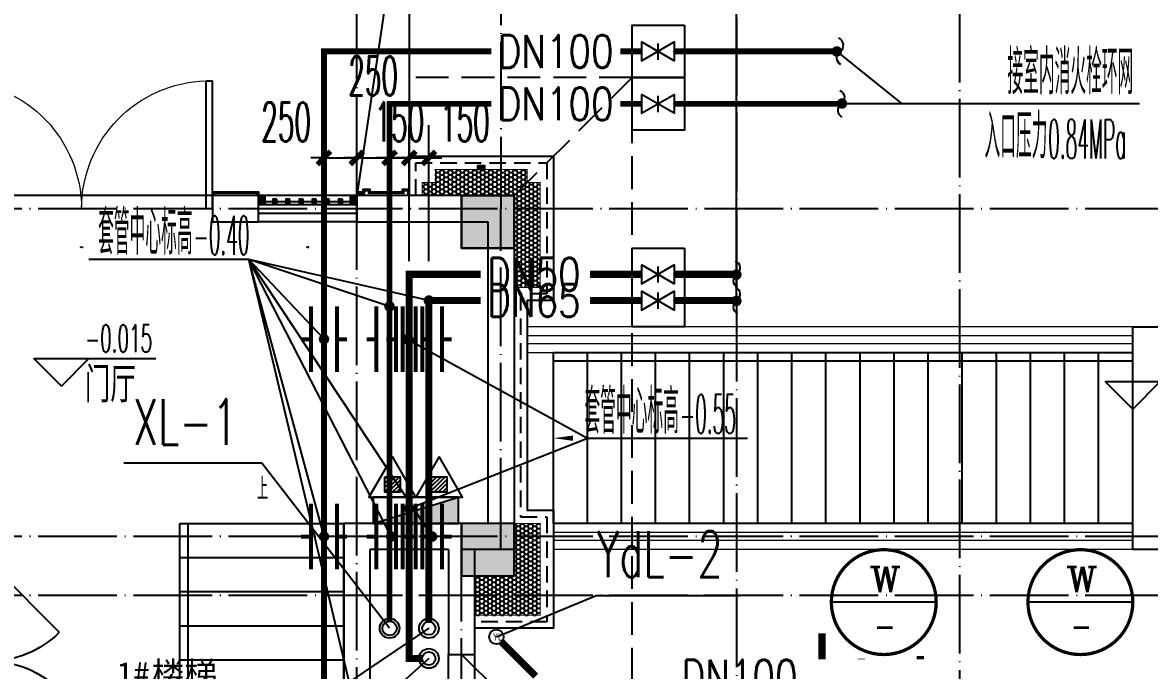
# Model space of a CAD drawing. Extents: x 27938 to 1507990, y 110129 to 923079.
# Drawn here: x 839267 to 847864, y 684636 to 689577 of the extents above; entities that cross this region are included whole.
import ezdxf
from ezdxf.enums import TextEntityAlignment as Align

# ---------------------------------------------------------------- set-up
doc = ezdxf.new("R2010")
doc.units = 0
doc.header["$LTSCALE"] = 1000
doc.header["$MEASUREMENT"] = 0
for name, pattern in [('#P_--_20B1_001_t3$0$DASH', [0.35, 0.25, -0.1]), ('DASH', [0.35, 0.25, -0.1]), ('DOTE', [2.42, 2, -0.2, 0.02, -0.2]), ('HIDDEN', [0.375, 0.25, -0.125])]:
    doc.linetypes.add(name, pattern=pattern)
for name, color, linetype in [('A-EQPM-MECH', 191, 'Continuous'), ('DIM_ELEV', 3, 'Continuous'), ('DIM_SYMB', 3, 'Continuous'), ('DIM_不分区消火栓', 1, 'Continuous'), ('DIM_不分区给水', 3, 'Continuous'), ('DIM_污水', 2, 'Continuous'), ('DIM_给水', 3, 'Continuous'), ('DIM_雨水', 4, 'Continuous'), ('DOTE', 1, 'Continuous'), ('EQUIP_不分区消火栓', 7, 'Continuous'), ('EQUIP_消火栓', 7, 'Continuous'), ('EQUIP_消防', 7, 'Continuous'), ('EQUIP_给水', 7, 'Continuous'), ('PIPE-不分区消火栓', 1, 'TG_X'), ('PIPE-污水', 2, 'W'), ('PIPE-给水', 3, 'J1'), ('PIPE-给水中', 72, 'J2'), ('PIPE-雨水', 4, 'TG_Y'), ('PIPE-餐饮排水', 41, 'P'), ('PUB_HATCH', 8, 'Continuous'), ('PUB_TEXT', 4, 'Continuous'), ('STAIR', 2, 'Continuous'), ('TEXT_不分区消火栓', 7, 'Continuous'), ('TEXT_给水', 7, 'Continuous'), ('TEXT_雨水', 7, 'Continuous'), ('TWT_LEAD', 3, 'Continuous'), ('VALVE_不分区消火栓', 7, 'Continuous'), ('VALVE_给水', 7, 'Continuous'), ('VPIPE-不分区消火栓', 1, 'Continuous'), ('VPIPE-消防', 1, 'X1'), ('VPIPE-给水', 3, 'J1'), ('VPIPE-给水中', 72, 'J2'), ('VPIPE-雨水', 4, 'Y'), ('WALL', 9, 'Continuous'), ('WINDOW', 4, 'Continuous'), ('WINDOW_TEXT', 7, 'Continuous'), ('卫生间', 6, 'Continuous'), ('看线', 251, 'Continuous'), ('立面', 73, 'Continuous'), ('立面-看线', 251, 'Continuous'), ('铝合金', 144, 'Continuous')]:
    doc.layers.add(name, color=color, linetype=linetype)
doc.layers.add('平面-栏杆', color=135, linetype='Continuous', lineweight=15)
doc.layers.add('平面-看线', color=45, linetype='Continuous', lineweight=15)
doc.styles.add('_TCH_DIM', font='SIMPLEX.shx', dxfattribs={"width": 0.7, "bigfont": 'GBCBIG.shx'})
doc.styles.add('_TCH_DIM_T3', font='SIMPLEX.shx', dxfattribs={"width": 0.494118, "bigfont": 'GBCBIG.shx'})
doc.styles.add('_TCH_WINDOW', font='SIMPLEX.shx', dxfattribs={"width": 0.7, "height": 3.5, "bigfont": 'GBCBIG.shx'})
doc.styles.add('_TWT_CIRCLE', font='COMPLEX', dxfattribs={"width": 1.1, "height": 3.5, "bigfont": 'HZTXT'})
doc.styles.add('_TWT_PIPEDN', font='SIMPLEX', dxfattribs={"width": 0.8, "height": 3.5, "bigfont": 'HZTXT'})
doc.styles.add('_TWT_SERIAL', font='SIMPLEX', dxfattribs={"width": 0.8, "height": 3.5, "bigfont": 'HZTXT'})
doc.styles.get("Standard").update_dxf_attribs({"font": 'gbenor.shx', "bigfont": 'gbcbig.shx'})
doc.styles.add('TG_LINETYPE', font='SIMPLEX', dxfattribs={"width": 0.8, "height": 3, "bigfont": 'HZTXT'})
doc.styles.add('黑体', font='simhei.ttf')
doc.linetypes.add('J1', pattern='A,3,-0.2,["J1",Standard,S=0.25,R=0,X=-0.1,Y=-0.115],-0.35', length=3.55)
doc.linetypes.add('J2', pattern='A,3,-0.2,["J2",Standard,S=0.25,R=0,X=-0.1,Y=-0.115],-0.35', length=3.55)
doc.linetypes.add('P', pattern='A,3,-0.2,["P",Standard,S=0.25,R=0,X=-0.1,Y=-0.115],-0.2', length=3.4)
doc.linetypes.add('TG_X', pattern='A,2,-0.229,["X",TG_LINETYPE,S=0.1,R=0,X=-0.229,Y=-0.15],0', length=2.229)
doc.linetypes.add('TG_Y', pattern='A,2,-0.229,["Y",TG_LINETYPE,S=0.1,R=0,X=-0.229,Y=-0.15],0', length=2.229)
doc.linetypes.add('W', pattern='A,3,-0.2,["W",Standard,S=0.25,R=0,X=-0.1,Y=-0.115],-0.2', length=3.4)
doc.linetypes.add('X1', pattern='A,3,-0.2,["X1",Standard,S=0.25,R=0,X=-0.1,Y=-0.115],-0.35', length=3.55)
doc.linetypes.add('Y', pattern='A,3,-0.2,["Y",Standard,S=0.25,R=0,X=-0.1,Y=-0.115],-0.2', length=3.4)
doc.dimstyles.new('_TWT_ARCH&&100', dxfattribs={"dimtxt": 297.5, "dimasz": 100, "dimexe": 250, "dimexo": 300, "dimgap": 126.25, "dimtad": 1, "dimdec": 0, "dimzin": 0, "dimdsep": 46, "dimtxsty": '_TCH_DIM_T3', "dimblk": 'ARCHTICK', "dimcen": 0.09, "dimclrt": 7, "dimazin": 2, "dimtfac": 1, "dimtdec": 0, "dimtix": 1, "dimtmove": 2, "dimatfit": 3, "dimfxl": 1, "dimtolj": 1, "dimtzin": 0, "dimarcsym": 0})

# ---------------------------------------------------------------- blocks, each defined once
blk = doc.blocks.new('A$C148B7D8E')
at = {"layer": '卫生间', "color": 159, "linetype": 'DASH', "true_color": 0x22346e}
blk.add_line((15200, 14500), (16100, 15400), dxfattribs=at)
for points in [[(16100, 13500), (16100, 15400), (14400.2, 15400)], [(25100, 9000), (24300, 9000), (24300, 10000), (17900, 10000), (17900, 10800), (16100, 10800), (16100, 11800)]]:
    blk.add_lwpolyline(points, dxfattribs=at)
blk = doc.blocks.new('A$C1F074C3D')
at = {"layer": 'DIM_SYMB'}
blk.add_lwpolyline([(-625, 4290, 0, 0, 0), (-625, 2340, 0, 40, 0), (-625, 2490, 0, 0, 0)], format="xyseb", dxfattribs=at)
at = {"layer": 'STAIR'}
for p, q in [((-1250, 1664), (-1250, 4160)), ((-1250, 4160), (0, 4160)), ((-1190, 4160), (-1190, 1703.5)), ((0, 2496), (0, 4160)), ((-1250, 3900), (0, 3900)), ((-1250, 3640), (0, 3640)), ((-1250, 3380), (0, 3380)), ((-1250, 3120), (0, 3120)), ((-1250, 2860), (0, 2860)), ((-1250, 2600), (0, 2600)), ((0, 2496), (-566.8, 2118.7)), ((-1250, 2340), (-234.4, 2340)), ((-523.7, 1990.8), (-740.3, 2150.2)), ((-740.3, 2150.2), (-699.8, 2030.2)), ((-1250, 2080), (-716.6, 2080)), ((-644.8, 2080), (-553.8, 2080)), ((-566.8, 2118.7), (-523.7, 1990.8)), ((-699.8, 2030.2), (-1250, 1664)), ((-1250, 1820), (-1015.6, 1820))]:
    blk.add_line(p, q, dxfattribs=at)
at = {"layer": 'STAIR', "color": 246, "linetype": '#P_--_20B1_001_t3$0$DASH'}
for p, q in [((0, 2496), (-566.8, 2118.7)), ((0, 0), (0, 2496)), ((-234.4, 2340), (0, 2340)), ((-523.7, 1990.8), (-740.3, 2150.2)), ((-740.3, 2150.2), (-699.8, 2030.2)), ((-716.6, 2080), (-644.8, 2080)), ((-566.8, 2118.7), (-523.7, 1990.8)), ((-553.8, 2080), (0, 2080)), ((-699.8, 2030.2), (-1250, 1664)), ((-1015.6, 1820), (0, 1820)), ((-1250, 0), (-1250, 1664)), ((-1250, 1560), (0, 1560)), ((-1250, 1300), (0, 1300)), ((-1250, 1040), (0, 1040)), ((-1250, 780), (0, 780)), ((-1250, 520), (0, 520)), ((-1250, 260), (0, 260)), ((-1250, 0), (0, 0))]:
    blk.add_line(p, q, dxfattribs=at)
at = {"layer": 'DIM_SYMB', "color": 7, "style": '_TCH_DIM', "width": 0.7}
blk.add_text('上', height=168.8, dxfattribs=at).set_placement((-661.5, 4340.1))
blk = doc.blocks.new('$TwtSys$00000434')
for p, q in [((-0.5, 0.5), (-0.5, -0.5)), ((-0.5, -0.5), (0.5, 0.5)), ((0.5, 0.5), (-0.5, 0.5)), ((0.5, -0.5), (0.5, 0.5)), ((-0.5, -0.5), (0.5, -0.5))]:
    blk.add_line(p, q)
blk.add_solid([(0.5, -0.5), (0.5, 0.5), (-0.5, -0.5)])
blk = doc.blocks.new('$TwtSys$00000546')
h = blk.add_hatch()
h.set_pattern_fill('ANSI31', color=1, scale=200, style=0)
h.set_pattern_definition([(45, (-38543.802, -6670.83), (-17.67767, 17.67767), [])])
h.paths.add_polyline_path([(-64.9, 173.7), (64.9, 173.7), (64.9, 43.9), (-64.9, 43.9)])
at = {"color": 1}
for points in [[(0, 343.6), (-198.4, 0), (198.4, 0)], [(-64.9, 173.7), (64.9, 173.7), (64.9, 43.9), (-64.9, 43.9)]]:
    blk.add_lwpolyline(points, close=True, dxfattribs=at)
blk = doc.blocks.new('A$C028C60F5')
at = {"color": 0}
blk.add_lwpolyline([(400, 0), (0, 0), (0, -400), (400, -400)], close=True, dxfattribs=at)
at = {"layer": 'PUB_HATCH', "color": 0}
blk.add_solid([(0, -400), (400, -400), (0, 0), (400, 0)], dxfattribs=at)
blk = doc.blocks.new('A$C3EFA6995')
for p in [(9700, 100), (9700, -2400), (15900, -2400)]:
    blk.add_blockref('A$C028C60F5', p)
at = {"xscale": -1}
blk.add_blockref('A$C028C60F5', (16300, 100), dxfattribs=at)
blk = doc.blocks.new('A$C62CD4B6E')
at = {"layer": 'DIM_ELEV', "color": 8}
for p, q in [((5119.7, -1228.2), (4909.7, -1018.2)), ((4909.7, -1018.2), (5840.6, -1018.2)), ((5119.7, -1228.2), (5329.7, -1018.2))]:
    blk.add_line(p, q, dxfattribs=at)
at = {"layer": 'DIM_SYMB', "color": 8}
blk.add_lwpolyline([(5219.1, -1449.8, 0, 0, 0), (699.7, -1449.7, 0, 40, 0), (849.7, -1449.7, 0, 0, 0)], format="xyseb", dxfattribs=at)
at = {"layer": 'STAIR', "color": 8}
for p, q in [((5119.7, -799.8), (699.7, -799.8)), ((699.7, -2099.8), (699.7, -799.8)), ((699.7, -859.8), (5119.7, -859.8)), ((959.7, -2099.8), (959.7, -799.8)), ((1219.7, -2099.8), (1219.7, -799.8)), ((1479.7, -2099.8), (1479.7, -799.8)), ((1739.7, -2099.8), (1739.7, -799.8)), ((1999.7, -2099.8), (1999.7, -799.8)), ((2259.7, -2099.8), (2259.7, -799.8)), ((2519.7, -2099.8), (2519.7, -799.8)), ((2779.7, -2099.8), (2779.7, -799.8)), ((3039.7, -2099.8), (3039.7, -799.8)), ((3299.7, -2099.8), (3299.7, -799.8)), ((3559.7, -2099.8), (3559.7, -799.8)), ((3819.7, -2099.8), (3819.7, -799.8)), ((4079.7, -2099.8), (4079.7, -799.8)), ((4339.7, -2099.8), (4339.7, -799.8)), ((4599.7, -2099.8), (4599.7, -799.8)), ((4859.7, -2099.8), (4859.7, -799.8)), ((5119.7, -2099.8), (5119.7, -799.8)), ((5119.7, -2099.8), (699.7, -2099.8))]:
    blk.add_line(p, q, dxfattribs=at)
blk.add_lwpolyline([(5119.7, -599.8), (6619.7, -599.8), (6619.7, -2299.8), (5119.7, -2299.8)], close=True, dxfattribs=at)
at = {"layer": 'WALL', "color": 8}
for p, q in [((300, -2100), (0, -2100)), ((0, -2300), (0, -2100)), ((300, -2300), (300, -2100)), ((300, -2300), (0, -2300))]:
    blk.add_line(p, q, dxfattribs=at)
at = {"layer": '平面-栏杆', "color": 8}
for p, q in [((5119.7, -669.8), (500, -669.8)), ((5119.7, -729.8), (500, -729.8)), ((5119.7, -2169.8), (700, -2169.8)), ((5119.7, -2229.8), (700, -2229.8))]:
    blk.add_line(p, q, dxfattribs=at)
at = {"layer": '平面-看线', "color": 8}
for p, q in [((5119.7, -599.8), (500, -599.8)), ((5119.7, -799.8), (5119.7, -599.8)), ((5119.7, -799.8), (500, -799.8)), ((5119.7, -2099.8), (700, -2099.8)), ((5119.7, -2299.8), (5119.7, -2099.8)), ((5119.7, -2299.8), (700, -2299.8))]:
    blk.add_line(p, q, dxfattribs=at)
blk = doc.blocks.new('_ArchTick')
at = {"color": 0, "linetype": 'ByBlock', "const_width": 0.4}
blk.add_lwpolyline([(-0.5, -0.5), (0.5, 0.5)], dxfattribs=at)
blk = doc.blocks.new('*D209')
at = {"layer": 'Defpoints', "color": 0}
for p in [(842366.6, 688544.8), (842216.6, 687457.2), (842366.6, 687457.2)]:
    blk.add_point(p, dxfattribs=at)
at = {"layer": 'DIM_给水', "color": 0, "lineweight": -2}
for p, q in [((842216.6, 687757.2), (842216.6, 688794.8)), ((842366.6, 687757.2), (842366.6, 688794.8)), ((842216.6, 688544.8), (842116.6, 688544.8)), ((842216.6, 688544.8), (842366.6, 688544.8)), ((842366.6, 688544.8), (842466.6, 688544.8))]:
    blk.add_line(p, q, dxfattribs=at)
at = {"layer": 'DIM_给水', "color": 0, "lineweight": -2, "xscale": 100, "yscale": 100, "zscale": 100}
blk.add_blockref('_ArchTick', (842216.6, 688544.8), dxfattribs=at)
at = {"layer": 'DIM_给水', "color": 0, "lineweight": -2, "xscale": 100, "yscale": 100, "zscale": 100, "rotation": 180}
blk.add_blockref('_ArchTick', (842366.6, 688544.8), dxfattribs=at)
at = {"layer": 'DIM_给水', "color": 7, "insert": (842641.6, 688819.8), "char_height": 297.5, "attachment_point": 5, "style": '_TCH_DIM_T3'}
blk.add_mtext('\\A1;150', dxfattribs=at)
blk = doc.blocks.new('*D210')
at = {"layer": 'Defpoints', "color": 0}
for p in [(842216.6, 688544.8), (842066.6, 687457.2), (842216.6, 687457.2)]:
    blk.add_point(p, dxfattribs=at)
at = {"layer": 'DIM_给水', "color": 0, "lineweight": -2}
for p, q in [((842066.6, 687757.2), (842066.6, 688794.8)), ((842216.6, 687757.2), (842216.6, 688794.8)), ((842066.6, 688544.8), (841966.6, 688544.8)), ((842066.6, 688544.8), (842216.6, 688544.8)), ((842216.6, 688544.8), (842316.6, 688544.8))]:
    blk.add_line(p, q, dxfattribs=at)
at = {"layer": 'DIM_给水', "color": 0, "lineweight": -2, "xscale": 100, "yscale": 100, "zscale": 100}
blk.add_blockref('_ArchTick', (842066.6, 688544.8), dxfattribs=at)
at = {"layer": 'DIM_给水', "color": 0, "lineweight": -2, "xscale": 100, "yscale": 100, "zscale": 100, "rotation": 180}
blk.add_blockref('_ArchTick', (842216.6, 688544.8), dxfattribs=at)
at = {"layer": 'DIM_给水', "color": 7, "insert": (842141.6, 688819.8), "char_height": 297.5, "attachment_point": 5, "style": '_TCH_DIM_T3'}
blk.add_mtext('\\A1;150', dxfattribs=at)
blk = doc.blocks.new('*D211')
at = {"layer": 'Defpoints', "color": 0}
for p in [(842066.6, 688544.8), (841816.6, 687457.2), (842066.6, 687457.2)]:
    blk.add_point(p, dxfattribs=at)
at = {"layer": 'DIM_给水', "color": 0, "lineweight": -2}
for p, q in [((841816.6, 687757.2), (841816.6, 688794.8)), ((842066.6, 687757.2), (842066.6, 688794.8)), ((841816.6, 688544.8), (841716.6, 688544.8)), ((841816.6, 688544.8), (842066.6, 688544.8)), ((842066.6, 688544.8), (842166.6, 688544.8))]:
    blk.add_line(p, q, dxfattribs=at)
at = {"layer": 'DIM_给水', "color": 0, "lineweight": -2, "xscale": 100, "yscale": 100, "zscale": 100}
blk.add_blockref('_ArchTick', (841816.6, 688544.8), dxfattribs=at)
at = {"layer": 'DIM_给水', "color": 0, "lineweight": -2, "xscale": 100, "yscale": 100, "zscale": 100, "rotation": 180}
blk.add_blockref('_ArchTick', (842066.6, 688544.8), dxfattribs=at)
at = {"layer": 'DIM_给水', "color": 7, "insert": (841941.6, 689169.8), "char_height": 297.5, "attachment_point": 5, "style": '_TCH_DIM_T3'}
blk.add_mtext('\\A1;250', dxfattribs=at)
blk = doc.blocks.new('*D212')
at = {"layer": 'Defpoints', "color": 0}
for p in [(841816.6, 688544.8), (841566.6, 687457.2), (841816.6, 687457.2)]:
    blk.add_point(p, dxfattribs=at)
at = {"layer": 'DIM_给水', "color": 0, "lineweight": -2}
for p, q in [((841566.6, 687757.2), (841566.6, 688794.8)), ((841816.6, 687757.2), (841816.6, 688794.8)), ((841566.6, 688544.8), (841466.6, 688544.8)), ((841566.6, 688544.8), (841816.6, 688544.8)), ((841816.6, 688544.8), (841916.6, 688544.8))]:
    blk.add_line(p, q, dxfattribs=at)
at = {"layer": 'DIM_给水', "color": 0, "lineweight": -2, "xscale": 100, "yscale": 100, "zscale": 100}
blk.add_blockref('_ArchTick', (841566.6, 688544.8), dxfattribs=at)
at = {"layer": 'DIM_给水', "color": 0, "lineweight": -2, "xscale": 100, "yscale": 100, "zscale": 100, "rotation": 180}
blk.add_blockref('_ArchTick', (841816.6, 688544.8), dxfattribs=at)
at = {"layer": 'DIM_给水', "color": 7, "insert": (841277.6, 688819.8), "char_height": 297.5, "attachment_point": 5, "style": '_TCH_DIM_T3'}
blk.add_mtext('\\A1;250', dxfattribs=at)
blk = doc.blocks.new('$DorLib2D$00000116')
at = {"color": 0}
for p, q in [((-0.5, 0), (-0.1464, 0.3536)), ((0.5, 0), (0.1464, 0.3536))]:
    blk.add_line(p, q, dxfattribs=at)
for centre, start, end in [((-0.5, 0), 0, 45), ((0.5, 0), 135, 180)]:
    blk.add_arc(centre, 0.5, start, end, dxfattribs=at)
blk = doc.blocks.new('$WINLIB2D$00000001')
at = {"color": 0}
for points in [[(-0.5, 0.5), (-0.5, -0.5)], [(-0.5, 0.5), (0.5, 0.5)], [(0.5, -0.5), (0.5, 0.5)], [(0.5, 0.167), (-0.5, 0.167)], [(0.5, -0.167), (-0.5, -0.167)], [(-0.5, -0.5), (0.5, -0.5)]]:
    blk.add_lwpolyline(points, dxfattribs=at)
blk = doc.blocks.new('$DorLib2D$00000002')
for p, q in [((-0.5, 0), (-0.5, 0.4875)), ((-0.475, 0.4875), (-0.5, 0.4875)), ((-0.475, 0), (-0.475, 0.4875)), ((0.475, 0), (0.475, 0.4875)), ((0.475, 0.4875), (0.5, 0.4875)), ((0.5, 0), (0.5, 0.4875)), ((-0.5, 0), (-0.475, 0)), ((0.5, 0), (0.475, 0))]:
    blk.add_line(p, q)
at = {"lineweight": 13}
for centre, start, end in [((-0.4875, 0), 0, 88.5307), ((0.4875, 0), 91.4693, 180)]:
    blk.add_arc(centre, 0.4875, start, end, dxfattribs=at)
blk = doc.blocks.new('$VALVE$00000296')
for points in [[(-125, 72.2), (-125, -72.2), (125, 72.2), (125, -72.2), (-125, 72.2)], [(0, 60.2), (0, -63.6)]]:
    blk.add_lwpolyline(points)
for p in [(-125, 0), (125, 0)]:
    blk.add_point(p)
blk = doc.blocks.new('$TwtSys$00000132')
at = {"elevation": 0}
blk.add_lwpolyline([(6.9, -100.6, -0.575183), (0.2, 0, 0.604745), (-10.9, 100.6, 16.924828)], format="xyb", dxfattribs=at)
blk = doc.blocks.new('$VALVE$00000553')
at = {"const_width": 30}
for points in [[(0, 100), (0, 175)], [(0, 100), (-250, 100), (-250, 100)], [(0, 100), (250, 100), (250, 100)], [(-250, -100), (-250, -100), (0, -100)], [(250, -100), (250, -100), (0, -100)], [(0, -175), (0, -100)]]:
    blk.add_lwpolyline(points, dxfattribs=at)

msp = doc.modelspace()

# ---------------------------------------------------------------- hatches: boundary and pattern name
at = {"layer": 'PIPE-不分区消火栓'}
for points in [[(841566.6, 689357.2), (841544.1, 689357.2), (841544.1, 689379.7)], [(841566.6, 689357.2), (841566.6, 689379.7), (841544.1, 689379.7)], [(842066.6, 688957.2), (842044.1, 688957.2), (842044.1, 688979.7)], [(842066.6, 688957.2), (842066.6, 688979.7), (842044.1, 688979.7)]]:
    msp.add_hatch(color=256, dxfattribs=at).paths.add_polyline_path(points)
at = {"layer": 'PIPE-给水'}
for points in [[(842216.6, 687657.2), (842189.1, 687657.2), (842189.1, 687684.7)], [(842216.6, 687657.2), (842216.6, 687684.7), (842189.1, 687684.7)], [(842216.6, 684727.2), (842216.6, 684699.7), (842189.1, 684699.7)], [(842216.6, 684727.2), (842189.1, 684727.2), (842189.1, 684699.7)]]:
    msp.add_hatch(color=256, dxfattribs=at).paths.add_polyline_path(points)
at = {"layer": 'PIPE-给水中'}
for points in [[(842366.6, 687457.2), (842339.1, 687457.2), (842339.1, 687484.7)], [(842366.6, 687457.2), (842366.6, 687484.7), (842339.1, 687484.7)]]:
    msp.add_hatch(color=256, dxfattribs=at).paths.add_polyline_path(points)
at = {"layer": '立面'}
h = msp.add_hatch(dxfattribs=at)
h.set_pattern_fill('ANSI31', color=8, scale=2)
h.set_pattern_definition([(45, (-51633.452, -107108.3295), (-2.24506403, 2.24506403), [])])
h.paths.add_polyline_path([(842791.3, 688457.2), (842741.3, 688457.2), (842741.3, 688487.2), (842791.3, 688487.2)])
h = msp.add_hatch(dxfattribs=at)
h.set_pattern_fill('ANSI31', color=8, scale=2)
h.set_pattern_definition([(45, (-51833.452, -108177.829), (-2.24506403, 2.24506403), [])])
edge = h.paths.add_edge_path()
edge.add_line((841066.6, 688257.2), (841056.6, 688257.2))
edge.add_line((841056.6, 688257.2), (841056.6, 688277.2))
edge.add_line((841056.6, 688277.2), (840726.6, 688277.2))
edge.add_line((840726.6, 688277.2), (840726.6, 688257.3))
edge.add_line((840726.6, 688257.3), (840716.6, 688257.2))
edge.add_line((840716.6, 688257.2), (840716.6, 688287.2))
edge.add_line((840716.6, 688287.2), (841066.6, 688287.2))
edge.add_line((841066.6, 688287.2), (841066.6, 688257.2))
h = msp.add_hatch(dxfattribs=at)
h.set_pattern_fill('ANSI31', color=8, scale=2)
h.set_pattern_definition([(45, (137014.0643, -266823.3383), (-2.24506403, 2.24506403), [])])
h.paths.add_polyline_path([(841116.6, 688257.2), (841066.6, 688257.2), (841066.6, 688190.5), (841116.6, 688190.5)])
h = msp.add_hatch(dxfattribs=at)
h.set_pattern_fill('ANSI31', color=8, scale=2)
h.set_pattern_definition([(45, (136314.061, -266823.342), (-2.24506403, 2.24506403), [])])
h.paths.add_polyline_path([(841816.6, 688257.2), (841766.6, 688257.2), (841766.6, 688190.5), (841816.6, 688190.5)])
h = msp.add_hatch(dxfattribs=at)
h.set_pattern_fill('ANSI31', color=8, scale=2)
h.set_pattern_definition([(45, (136374.2968, -266823.1597), (-2.24506403, 2.24506403), [])])
h.paths.add_polyline_path([(842216.3, 688257.3), (841816.6, 688257.3), (841816.6, 688287.3), (841866.6, 688287.3), (841866.6, 688307.4), (841916.6, 688307.4), (841916.6, 688287.4), (842166.5, 688287.1), (842166.6, 688307.4), (842216.3, 688307.4)])
h.paths.add_polyline_path([(842206.3, 688257.3), (841826.6, 688257.3), (841826.6, 688277.3), (841876.6, 688277.3), (841876.6, 688297.4), (841906.6, 688297.4), (841906.6, 688277.4), (842176.4, 688277.1), (842176.5, 688297.4), (842206.3, 688297.4)])
h = msp.add_hatch(dxfattribs=at)
h.set_pattern_fill('ANSI31', color=8, scale=2)
h.set_pattern_definition([(45, (136924.0617, -266823.3472), (-2.24506403, 2.24506403), [])])
h.paths.add_polyline_path([(841206.6, 688230.2), (841176.6, 688230.2), (841176.6, 688190.5), (841206.6, 688190.5)])
h = msp.add_hatch(dxfattribs=at)
h.set_pattern_fill('ANSI31', color=8, scale=2)
h.set_pattern_definition([(45, (136824.0617, -266823.3463), (-2.24506403, 2.24506403), [])])
h.paths.add_polyline_path([(841306.6, 688230.2), (841276.6, 688230.2), (841276.6, 688190.5), (841306.6, 688190.5)])
h = msp.add_hatch(dxfattribs=at)
h.set_pattern_fill('ANSI31', color=8, scale=2)
h.set_pattern_definition([(45, (136724.0617, -266823.3454), (-2.24506403, 2.24506403), [])])
h.paths.add_polyline_path([(841406.6, 688230.2), (841376.6, 688230.2), (841376.6, 688190.5), (841406.6, 688190.5)])
h = msp.add_hatch(dxfattribs=at)
h.set_pattern_fill('ANSI31', color=8, scale=2)
h.set_pattern_definition([(45, (136624.0617, -266823.3444), (-2.24506403, 2.24506403), [])])
h.paths.add_polyline_path([(841506.6, 688230.2), (841476.6, 688230.2), (841476.6, 688190.5), (841506.6, 688190.5)])
h = msp.add_hatch(dxfattribs=at)
h.set_pattern_fill('ANSI31', color=8, scale=2)
h.set_pattern_definition([(45, (136524.0617, -266823.3435), (-2.24506403, 2.24506403), [])])
h.paths.add_polyline_path([(841606.6, 688230.2), (841576.6, 688230.2), (841576.6, 688190.5), (841606.6, 688190.5)])
h = msp.add_hatch(dxfattribs=at)
h.set_pattern_fill('ANSI31', color=8, scale=2)
h.set_pattern_definition([(45, (136424.0617, -266823.3426), (-2.24506403, 2.24506403), [])])
h.paths.add_polyline_path([(841706.6, 688230.2), (841676.6, 688230.2), (841676.6, 688190.5), (841706.6, 688190.5)])
at = {"layer": '立面-看线'}
h = msp.add_hatch(dxfattribs=at)
h.set_pattern_fill('HONEY', color=8, scale=13)
h.set_pattern_definition([(0, (407399.363, 156240.446), (30.95625, 17.872595), [20.6375, -41.275]), (120, (407399.363, 156240.446), (-30.9562463, 17.8726014), [20.6375, -41.275]), (60, (407399.363, 156240.446), (3.7e-06, 35.7451964), [-41.275, 20.6375])])
h.paths.add_polyline_path([(842416.3, 688357.2), (842416.3, 688457.2), (843116.3, 688457.2), (843116.3, 688357.2), (843216.3, 688357.2), (843216.3, 687557.2), (843016.6, 687557.2), (843016.6, 688257.2), (842317.2, 688257.2), (842317.2, 688357.2)])
h = msp.add_hatch(dxfattribs=at)
h.set_pattern_fill('HONEY', color=8, scale=13)
h.set_pattern_definition([(0, (407300, 152740.447), (30.95625, 17.872595), [20.6375, -41.275]), (120, (407300, 152740.447), (-30.9562463, 17.8726014), [20.6375, -41.275]), (60, (407300, 152740.447), (3.7e-06, 35.7451964), [-41.275, 20.6375])])
h.paths.add_polyline_path([(842716.6, 685357.2), (843016.6, 685357.2), (843016.6, 685757.2), (843216, 685757.2), (843216, 685057.2), (842716.6, 685057.2)])

# ---------------------------------------------------------------- linework, layer by layer
at = {"ltscale": 0.5}
for points in [[(844316.6, 689557.2), (844316.6, 689157.2), (843916.6, 689157.2), (843916.6, 689557.2)], [(844316.6, 689157.2), (844316.6, 688757.2), (843916.6, 688757.2), (843916.6, 689157.2)], [(844316.6, 687857.2), (844316.6, 687257.2), (843916.6, 687257.2), (843916.6, 687857.2)]]:
    msp.add_lwpolyline(points, close=True, dxfattribs=at)
at = {"color": 8, "const_width": 8}
for points in [[(843016.6, 687557.2), (843216.3, 687557.2), (843216.3, 688357.2), (843116.3, 688357.2), (843116.3, 688457.2), (842826.3, 688457.2), (842826.3, 688457.2), (842706.3, 688457.2), (842706.3, 688457.2), (842416.3, 688457.2), (842416.3, 688357.2), (842316.3, 688357.2), (842316.3, 688257.2)], [(843016.6, 685757.2), (843216.6, 685757.2), (843216.6, 685057.2), (842716.6, 685057.2)]]:
    msp.add_lwpolyline(points, dxfattribs=at)
at = {"layer": 'A-EQPM-MECH', "color": 8}
for points in [[(837216.8, 688257.2), (837216.8, 690957.2), (842216.8, 690957.2), (842216.8, 688257.2)], [(842216.6, 690957.2), (841816.6, 688257.2)]]:
    msp.add_lwpolyline(points, dxfattribs=at)
at = {"layer": 'DIM_ELEV', "color": 8}
for p, q in [((839563.2, 686804.9), (839353.2, 687014.9)), ((839353.2, 687014.9), (840284.1, 687014.9)), ((839563.2, 686804.9), (839773.2, 687014.9))]:
    msp.add_line(p, q, dxfattribs=at)
at = {"layer": 'DIM_不分区消火栓'}
for p, q in [((841091.6, 686215.8), (840039, 686215.8)), ((842066.6, 684957.2), (841091.6, 686215.8))]:
    msp.add_line(p, q, dxfattribs=at)
at = {"layer": 'DIM_不分区给水'}
for p, q in [((844712.6, 687654), (844712.6, 690350.3)), ((844712.6, 687454), (844712.6, 689928.1)), ((845478.3, 689357.2), (845972.2, 688960.2)), ((845518.3, 688960.2), (845972.2, 688960.2)), ((845972.2, 688960.2), (847788.6, 688960.2))]:
    msp.add_line(p, q, dxfattribs=at)
at = {"layer": 'DIM_不分区给水', "const_width": 40}
for points in [[(845462.7, 689369.7, 1), (845493.9, 689344.6, 1)], [(845498.3, 688960.2, 1), (845538.3, 688960.2, 1)], [(844712.6, 687634, 1), (844712.6, 687674, 1)], [(844712.6, 687434, 1), (844712.6, 687474, 1)]]:
    msp.add_lwpolyline(points, format="xyb", close=True, dxfattribs=at)
at = {"layer": 'DIM_污水'}
for p, q in [((846237.3, 685157.2), (845437.3, 685157.2)), ((847737.3, 685157.2), (846937.3, 685157.2))]:
    msp.add_line(p, q, dxfattribs=at)
at = {"layer": 'DIM_污水', "const_width": 25}
for points in [[(846237.3, 685157.2, 1), (845437.3, 685157.2, 1)], [(847737.3, 685157.2, 1), (846937.3, 685157.2, 1)]]:
    msp.add_lwpolyline(points, format="xyb", close=True, dxfattribs=at)
at = {"layer": 'DIM_给水'}
for p, q in [((842366.6, 684957.2), (840466.6, 683677.2)), ((842366.6, 684727.2), (840466.6, 683023.4))]:
    msp.add_line(p, q, dxfattribs=at)
at = {"layer": 'DIM_雨水'}
for p, q in [((842881.6, 684892.2), (843642, 685207.2)), ((843642, 685207.2), (844741.9, 685207.2))]:
    msp.add_line(p, q, dxfattribs=at)
at = {"layer": 'DOTE', "color": 169, "linetype": 'DOTE', "ltscale": 0.3}
for p, q in [((841816.6, 681157.4), (841816.6, 690157.2)), ((842916.6, 690157.2), (842916.6, 688157.2)), ((844716.6, 681757.2), (844716.6, 690157.2)), ((846416.6, 678957.2), (846416.6, 690157.2)), ((879916.6, 688157.2), (825916.6, 688157.2)), ((842916.6, 685657.2), (842916.6, 688157.2)), ((879916.6, 685657.2), (825916.6, 685657.2)), ((842616.6, 683557.2), (842616.6, 685657.2)), ((879916.6, 685207.2), (825916.6, 685207.2))]:
    msp.add_line(p, q, dxfattribs=at)
at = {"layer": 'PIPE-不分区消火栓', "ltscale": 0.5, "const_width": 45}
for points in [[(841566.6, 684307.2), (841566.6, 689357.2)], [(841566.6, 689357.2), (842842.4, 689357.2)], [(843828.1, 689357.2), (843988.2, 689357.2)], [(844238.2, 689357.2), (845503.8, 689357.2)], [(842066.6, 688957.2), (842842.4, 688957.2)], [(843828.1, 688957.2), (843988.2, 688957.2)], [(844238.2, 688957.2), (845513.9, 688957.2)]]:
    msp.add_lwpolyline(points, dxfattribs=at)
at = {"layer": 'PIPE-不分区消火栓', "const_width": 45}
msp.add_lwpolyline([(842066.6, 685012.2), (842066.6, 688957.2)], dxfattribs=at)
at = {"layer": 'PIPE-污水', "ltscale": 0.5, "const_width": 55}
msp.add_lwpolyline([(846115.5, 684719.7), (846115.5, 684745)], dxfattribs=at)
at = {"layer": 'PIPE-给水', "ltscale": 0.5, "const_width": 55}
for points in [[(842216.6, 684727.2), (842216.6, 687657.2)], [(842216.6, 687657.2), (842762.7, 687657.2)], [(843596.1, 687657.2), (843988.2, 687657.2)], [(844238.2, 687657.2), (844716.6, 687657.2)], [(842316.6, 684727.2), (842216.6, 684727.2)]]:
    msp.add_lwpolyline(points, dxfattribs=at)
at = {"layer": 'PIPE-给水中', "ltscale": 0.5, "const_width": 55}
for points in [[(842366.6, 685007.2), (842366.6, 687457.2)], [(842366.6, 687457.2), (842762.7, 687457.2)], [(843596.1, 687457.2), (843988.2, 687457.2)], [(844238.2, 687457.2), (844716.6, 687457.2)]]:
    msp.add_lwpolyline(points, dxfattribs=at)
at = {"layer": 'PIPE-雨水', "ltscale": 0.5, "const_width": 55}
msp.add_lwpolyline([(843181.6, 684592.2), (842920.5, 684853.3)], dxfattribs=at)
at = {"layer": 'PIPE-餐饮排水', "ltscale": 0.5, "const_width": 55}
for points in [[(845366.6, 684719.7), (845366.6, 684920.2)], [(845666.6, 684719.7), (845666.6, 684726.7)]]:
    msp.add_lwpolyline(points, dxfattribs=at)
at = {"layer": 'TWT_LEAD'}
for p, q in [((840994, 687771.4), (839773.2, 687771.4)), ((842066.6, 687412), (840994, 687771.4)), ((842079.1, 685657.2), (840994, 687771.4)), ((842366.6, 687457.2), (840994, 687771.4)), ((842391.6, 685657.2), (840994, 687771.4)), ((841566.6, 687162), (840994, 687771.4)), ((841566.6, 685657.2), (840994, 687771.4)), ((841816.6, 684307.2), (840994, 687771.4)), ((842204.1, 687162), (843576.3, 686407.4)), ((842216.6, 685871.5), (843576.3, 686407.4)), ((843576.3, 686407.4), (844797.2, 686407.4))]:
    msp.add_line(p, q, dxfattribs=at)
at = {"layer": 'TWT_LEAD', "const_width": 40}
for points in [[(842386.1, 687452.7, 1), (842347.1, 687461.6, 1)], [(842085.5, 687405.6, 1), (842047.6, 687418.4, 1)], [(841580.3, 687147.4, 1), (841552.9, 687176.6, 1)], [(842186.6, 687171.6, 1), (842221.6, 687152.4, 1)], [(842198, 685864.1, 1), (842235.2, 685878.8, 1)], [(841571.8, 685637.9, 1), (841561.3, 685676.5, 1)], [(842088.2, 685639.4, 1), (842069.9, 685675, 1)], [(842402.6, 685640.5, 1), (842380.5, 685673.9, 1)]]:
    msp.add_lwpolyline(points, format="xyb", close=True, dxfattribs=at)
at = {"layer": 'VPIPE-不分区消火栓'}
msp.add_circle((842066.6, 684957.2), 55, dxfattribs=at)
at = {"layer": 'VPIPE-消防', "color": 8, "linetype": 'Continuous'}
msp.add_circle((842066.6, 684957.2), 75, dxfattribs=at)
at = {"layer": 'VPIPE-给水', "color": 8, "linetype": 'Continuous'}
for centre in [(842366.6, 684957.2), (842366.6, 684727.2)]:
    msp.add_circle(centre, 75, dxfattribs=at)
at = {"layer": 'VPIPE-给水'}
msp.add_circle((842366.6, 684727.2), 50, dxfattribs=at)
at = {"layer": 'VPIPE-给水中'}
msp.add_circle((842366.6, 684957.2), 50, dxfattribs=at)
at = {"layer": 'VPIPE-雨水', "color": 8}
msp.add_circle((842881.6, 684892.2), 55, dxfattribs=at)
at = {"layer": 'VPIPE-雨水'}
msp.add_circle((842881.6, 684892.2), 55, dxfattribs=at)
at = {"layer": 'WALL', "color": 8}
for p, q in [((841066.6, 688257.2), (840716.6, 688257.2)), ((840716.6, 688257.2), (840716.6, 688057.2)), ((841066.6, 688057.2), (841066.6, 688257.2)), ((843016.6, 688257.2), (841816.6, 688257.2)), ((841816.6, 688257.2), (841816.6, 688057.2)), ((843016.6, 688257.2), (843016.6, 685557.2)), ((840716.6, 688057.2), (841066.6, 688057.2)), ((841816.6, 688057.2), (842816.6, 688057.2)), ((842816.6, 688057.2), (842816.6, 685757.2)), ((841716.6, 685757.2), (841716.6, 683557.2)), ((842616.6, 685757.2), (841716.6, 685757.2)), ((842816.6, 685757.2), (842616.6, 685757.2)), ((841916.6, 685557.2), (841916.6, 683657.2)), ((842516.6, 685557.2), (841916.6, 685557.2)), ((842516.6, 685557.2), (842516.6, 684757.2)), ((842716.6, 684757.2), (842716.6, 685557.2)), ((843016.6, 685557.2), (842716.6, 685557.2)), ((842516.6, 684757.2), (842716.6, 684757.2))]:
    msp.add_line(p, q, dxfattribs=at)
at = {"layer": 'WINDOW', "color": 8}
for p, q in [((840716.6, 688257.2), (838716.6, 688257.2)), ((842516.6, 683957.2), (842516.6, 684757.2)), ((842716.6, 683957.2), (842716.6, 684757.2))]:
    msp.add_line(p, q, dxfattribs=at)
at = {"layer": '卫生间', "color": 8, "linetype": 'DASH'}
msp.add_line((843916.6, 685557.2), (843916.6, 687257.2), dxfattribs=at)
at = {"layer": '看线', "color": 8}
msp.add_lwpolyline([(842216.3, 688257.2), (842216.3, 688557.2), (843316.3, 688557.2), (843316.3, 687457.2), (843116.6, 687457.2), (843116.6, 685857.2), (843316.6, 685857.2), (843316.6, 684957.2), (842716.6, 684957.2)], dxfattribs=at)
at = {"layer": '看线', "color": 8, "linetype": 'HIDDEN', "ltscale": 0.5}
msp.add_lwpolyline([(842266.3, 688257.2), (842266.3, 688507.2), (843266.3, 688507.2), (843266.3, 687507.2), (843066.6, 687507.2), (843066.6, 685807.2), (843266.6, 685807.2), (843266.6, 685007.2), (842716.6, 685007.2)], dxfattribs=at)
at = {"layer": '立面', "color": 8}
for p, q in [((841606.6, 688230.2), (841576.6, 688230.2)), ((841576.6, 688230.2), (841576.6, 688190.5)), ((841576.6, 688190.5), (841606.6, 688190.5)), ((841606.6, 688190.5), (841606.6, 688230.2))]:
    msp.add_line(p, q, dxfattribs=at)
for points in [[(842791.3, 688457.2), (842741.3, 688457.2), (842741.3, 688487.2), (842791.3, 688487.2)], [(841116.6, 688257.2), (841066.6, 688257.2), (841066.6, 688190.5), (841116.6, 688190.5)], [(841816.6, 688257.2), (841766.6, 688257.2), (841766.6, 688190.5), (841816.6, 688190.5)], [(841206.6, 688230.2), (841176.6, 688230.2), (841176.6, 688190.5), (841206.6, 688190.5)], [(841306.6, 688230.2), (841276.6, 688230.2), (841276.6, 688190.5), (841306.6, 688190.5)], [(841406.6, 688230.2), (841376.6, 688230.2), (841376.6, 688190.5), (841406.6, 688190.5)], [(841506.6, 688230.2), (841476.6, 688230.2), (841476.6, 688190.5), (841506.6, 688190.5)]]:
    msp.add_lwpolyline(points, close=True, dxfattribs=at)
msp.add_lwpolyline([(841066.6, 688257.2), (841056.6, 688257.2), (841056.6, 688277.2), (840726.6, 688277.2), (840726.6, 688257.3), (840716.6, 688257.2), (840716.6, 688287.2), (841066.6, 688287.2), (841066.6, 688257.2)], dxfattribs=at)
at = {"layer": '铝合金', "color": 8}
for p, q in [((841176.6, 688210.3), (841116.6, 688210.3)), ((841276.6, 688210.3), (841206.6, 688210.3)), ((841376.6, 688210.3), (841306.6, 688210.3)), ((841476.6, 688210.3), (841406.6, 688210.3)), ((841576.6, 688210.3), (841506.6, 688210.3)), ((841676.6, 688210.3), (841606.6, 688210.3)), ((841766.6, 688210.3), (841706.6, 688210.3))]:
    msp.add_line(p, q, dxfattribs=at)
for points in [[(842791.3, 688457.2), (842741.3, 688457.2), (842741.3, 688487.2), (842791.3, 688487.2)], [(841116.6, 688257.2), (841066.6, 688257.2), (841066.6, 688190.5), (841116.6, 688190.5)], [(841816.6, 688257.2), (841766.6, 688257.2), (841766.6, 688190.5), (841816.6, 688190.5)], [(841206.6, 688230.2), (841176.6, 688230.2), (841176.6, 688190.5), (841206.6, 688190.5)], [(841306.6, 688230.2), (841276.6, 688230.2), (841276.6, 688190.5), (841306.6, 688190.5)], [(841406.6, 688230.2), (841376.6, 688230.2), (841376.6, 688190.5), (841406.6, 688190.5)], [(841506.6, 688230.2), (841476.6, 688230.2), (841476.6, 688190.5), (841506.6, 688190.5)], [(841606.6, 688230.2), (841576.6, 688230.2), (841576.6, 688190.5), (841606.6, 688190.5)], [(841706.6, 688230.2), (841676.6, 688230.2), (841676.6, 688190.5), (841706.6, 688190.5)]]:
    msp.add_lwpolyline(points, close=True, dxfattribs=at)
for points in [[(841066.6, 688257.2), (841056.6, 688257.2), (841056.6, 688277.2), (840726.6, 688277.2), (840726.6, 688257.3), (840716.6, 688257.2), (840716.6, 688287.2), (841066.6, 688287.2), (841066.6, 688257.2)], [(841816.6, 688257.3), (841816.6, 688287.3), (841866.6, 688287.3), (841866.6, 688307.4), (841916.6, 688307.4), (841916.6, 688287.4), (842166.5, 688287.1), (842166.6, 688307.4), (842216.3, 688307.4), (842216.3, 688257.3)], [(841826.6, 688257.3), (841826.6, 688277.3), (841876.6, 688277.3), (841876.6, 688297.4), (841906.6, 688297.4), (841906.6, 688277.4), (842176.4, 688277.1), (842176.5, 688297.4), (842206.3, 688297.4), (842206.3, 688257.3)]]:
    msp.add_lwpolyline(points, dxfattribs=at)

# ---------------------------------------------------------------- block references
at = {"color": 8}
for name, p in [('A$C148B7D8E', (827816.6, 673757.2)), ('A$C3EFA6995', (826716.6, 688157.2)), ('A$C028C60F5', (842616.6, 688257.2)), ('A$C1F074C3D', (841716.6, 681597.2))]:
    msp.add_blockref(name, p, dxfattribs=at)
at = {"ltscale": 0.5}
msp.add_blockref('A$C62CD4B6E', (842616.6, 687857.2), dxfattribs=at)
at = {"layer": 'EQUIP_不分区消火栓'}
for p in [(845503.8, 689357.2), (845513.9, 688957.2)]:
    msp.add_blockref('$TwtSys$00000132', p, dxfattribs=at)
at = {"layer": 'EQUIP_消火栓', "color": 8, "xscale": 650, "yscale": 200, "zscale": 700}
msp.add_blockref('$TwtSys$00000434', (842266.6, 685857.2), dxfattribs=at)
at = {"layer": 'EQUIP_消防', "color": 8, "xscale": 0.9, "yscale": 0.9, "zscale": 0.9}
for p in [(842088, 685957.2), (842445.1, 685957.2)]:
    msp.add_blockref('$TwtSys$00000546', p, dxfattribs=at)
at = {"layer": 'EQUIP_给水'}
for p, rotation in [((844716.6, 687657.2), 359.9999999998186), ((844716.6, 687457.2), 1.419171009047627e-11)]:
    msp.add_blockref('$TwtSys$00000132', p, dxfattribs=dict(at, rotation=rotation))
at = {"layer": 'VALVE_不分区消火栓'}
for p, rotation in [((841566.6, 687162), 90), ((842066.6, 687162), 90), ((842216.6, 687162), 89.99999999983837), ((842366.6, 687162), 90), ((841566.6, 685657.2), 90), ((842066.6, 685657.2), 90), ((842216.6, 685657.2), 89.99999999983837), ((842366.6, 685657.2), 90)]:
    msp.add_blockref('$VALVE$00000553', p, dxfattribs=dict(at, rotation=rotation))
at = {"layer": 'VALVE_给水'}
for p in [(844113.2, 689357.2), (844113.2, 688957.2)]:
    msp.add_blockref('$VALVE$00000296', p, dxfattribs=at)
for p, rotation in [((844113.2, 687657.2), 359.9999999998186), ((844113.2, 687457.2), 1.419171009047627e-11)]:
    msp.add_blockref('$VALVE$00000296', p, dxfattribs=dict(at, rotation=rotation))
at = {"layer": 'WINDOW', "color": 8}
ref = msp.add_blockref('$DorLib2D$00000002', (839716.6, 688157.2), dxfattribs=dict(at, xscale=2000, yscale=-2000, zscale=2000, rotation=180))
ref.add_attrib('A', "DYM2026'", (839706.3, 687861.7), dxfattribs={"layer": 'WINDOW_TEXT', "color": 8, "ltscale": 0.5, "height": 5.95, "style": '_TCH_WINDOW', "width": 0.494118})
ref = msp.add_blockref('$WINLIB2D$00000001', (841441.6, 688157.2), dxfattribs=dict(at, xscale=750.0034281517146, yscale=-200, zscale=750.0034281517146, rotation=180))
ref.add_attrib('A', "C07'26'", (841433.7, 687861.7), dxfattribs={"layer": 'WINDOW_TEXT', "color": 8, "ltscale": 0.5, "height": 5.95, "style": '_TCH_WINDOW', "width": 0.494118})
ref = msp.add_blockref('$DorLib2D$00000116', (839016.6, 684707.2), dxfattribs=dict(at, xscale=1500, yscale=-1500, zscale=1500, rotation=89.99999999025445))
ref.add_attrib('A', 'BFGM1518', (838781.2, 684699.7), dxfattribs={"layer": 'WINDOW_TEXT', "color": 8, "ltscale": 0.5, "height": 4.25, "rotation": 90, "style": '_TCH_WINDOW', "width": 0.494118})
ref = msp.add_blockref('$DorLib2D$00000116', (842616.6, 684357.2), dxfattribs=dict(at, xscale=800, yscale=-800, zscale=800, rotation=89.99992422922149))
ref.add_attrib('A', 'BFGM0818', (842618.7, 684546.6), dxfattribs={"layer": 'WINDOW_TEXT', "color": 8, "ltscale": 0.5, "height": 4.25, "rotation": 89.99992, "style": '_TCH_WINDOW', "width": 0.494118})

# ---------------------------------------------------------------- texts
at = {"layer": 'DIM_ELEV', "color": 7, "style": '_TCH_DIM', "width": 0.494118}
msp.add_text('-0.015', height=208.25, dxfattribs=at).set_placement((839743.7, 687063.9))
at = {"layer": 'DIM_不分区消火栓', "color": 7, "style": '_TWT_SERIAL', "width": 0.64}
msp.add_text('XL-1', height=350, dxfattribs=at).set_placement((840109, 686355.8))
at = {"layer": 'DIM_不分区给水', "color": 7, "style": '_TCH_DIM_T3'}
for s, height, width, p in [('接室内消火栓环网', 337.59, 0.494118, (846780.3, 689030.2)), ('入口压力', 337.59, 0.494118, (846605.4, 688540.2)), ('0.84MPa', 297.5, 0.348789, (847091.1, 688540.2))]:
    msp.add_text(s, height=height, dxfattribs=dict(at, width=width)).set_placement(p)
at = {"layer": 'DIM_污水', "color": 7, "style": '_TWT_CIRCLE'}
for s, height, width, p, p2 in [('W', 193.3, 1.1, (845725.9, 685233.5), (845970.9, 685233.5)), ('W', 193.3, 1.1, (847225.9, 685233.5), (847470.9, 685233.5)), ('-', 207, 0.855556, (845761.4, 684875.9), (845928.4, 684875.9)), ('-', 207, 0.855556, (847261.4, 684875.9), (847428.4, 684875.9))]:
    msp.add_text(s, height=height, dxfattribs=dict(at, width=width)).set_placement(p, p2, align=Align.FIT)
at = {"layer": 'DIM_雨水', "color": 7, "style": '_TWT_SERIAL', "width": 0.64}
msp.add_text('YdL-2', height=350, dxfattribs=at).set_placement((843647.9, 685347.2))
at = {"layer": 'PUB_TEXT', "color": 8}
for s, height, p in [('门厅', 270.07, (839741.7, 686680)), ('YL', 56, (842851.2, 684864.2))]:
    msp.add_text(s, height=height, dxfattribs=at).set_placement(p)
at = {"layer": 'PUB_TEXT', "color": 8, "style": '黑体'}
for s, p in [('楼梯', (840251.3, 684517.2)), ('1#', (839986.6, 684517.2))]:
    msp.add_text(s, height=184.01, dxfattribs=at).set_placement(p)
at = {"layer": 'TEXT_不分区消火栓', "style": '_TWT_PIPEDN', "width": 0.8}
for p in [(842892.4, 689232.2), (842892.4, 688832.2)]:
    msp.add_text('DN100', height=250, dxfattribs=at).set_placement(p)
at = {"layer": 'TEXT_给水', "style": '_TWT_PIPEDN', "width": 0.8}
for s, p in [('DN50', (842812.7, 687532.2)), ('DN65', (842812.7, 687332.2))]:
    msp.add_text(s, height=250, dxfattribs=at).set_placement(p)
at = {"layer": 'TEXT_雨水', "style": '_TWT_PIPEDN', "width": 0.8}
msp.add_text('DN100', height=250, dxfattribs=at).set_placement((844295.7, 684467.2))
at = {"layer": 'TWT_LEAD', "color": 7, "style": '_TCH_DIM_T3'}
for s, height, width, p in [('套管中心标高', 337.59, 0.494118, (839843.2, 687806.4)), ('-0.40', 297.5, 0.348789, (840571.7, 687806.4)), ('套管中心标高', 337.59, 0.494118, (843553.9, 686442.4)), ('-0.55', 297.5, 0.348789, (844282.5, 686442.4))]:
    msp.add_text(s, height=height, dxfattribs=dict(at, width=width)).set_placement(p)

# ---------------------------------------------------------------- dimensions: what is measured, and where the dimension line sits
at = {"layer": 'DIM_给水'}
for base, p1, p2, picture, middle in [((842066.6, 688544.8), (841816.6, 687457.2), (842066.6, 687457.2), '*D211', (841941.6, 689169.8)), ((841816.6, 688544.8), (841566.6, 687457.2), (841816.6, 687457.2), '*D212', (841277.6, 688819.8)), ((842366.6, 688544.8), (842216.6, 687457.2), (842366.6, 687457.2), '*D209', (842641.6, 688819.8))]:
    dim = msp.add_linear_dim(base=base, p1=p1, p2=p2, angle=0, dimstyle='_TWT_ARCH&&100', dxfattribs=at)
    dim.commit()
    dim.dimension.update_dxf_attribs({"geometry": picture, "text_midpoint": middle, "dimtype": 129})
dim = msp.add_aligned_dim(p1=(842066.6, 687457.2), p2=(842216.6, 687457.2), distance=1087.6, dimstyle='_TWT_ARCH&&100', dxfattribs=at)
dim.commit()
dim.dimension.update_dxf_attribs({"geometry": '*D210', "text_midpoint": (842141.6, 688819.8)})

doc.saveas('drawing.dxf')
